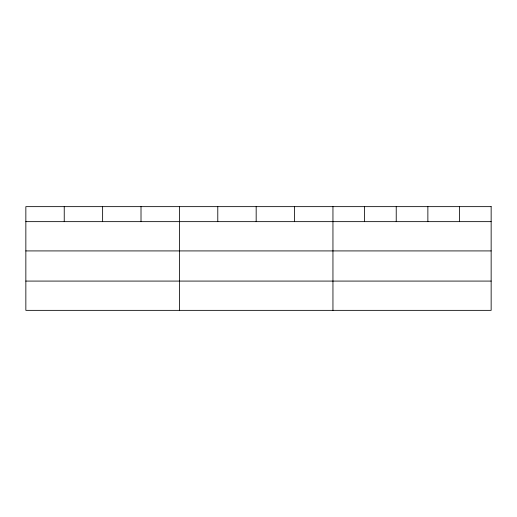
<?xml version="1.0" encoding="UTF-8"?>
<svg xmlns="http://www.w3.org/2000/svg" width="517" height="517" viewBox="0 0 517 517"><rect width="100%" height="100%" fill="white"/><g stroke="black" fill="none" stroke-linecap="round" stroke-linejoin="round"><path stroke-width="0.78" d="M25.85 221.644L491.15 221.644M25.85 250.919L491.15 250.919M25.85 281.08L491.15 281.08M459.51 206.645L459.51 221.644M427.869 206.645L427.869 221.644M396.229 206.645L396.229 221.644M364.588 206.645L364.588 221.644M332.948 206.645L332.948 310.355M294.561 206.645L294.561 221.644M256.173 206.645L256.173 221.644M217.786 206.645L217.786 221.644M179.399 206.645L179.399 310.355M141.012 206.645L141.012 221.644M102.625 206.645L102.625 221.644M64.237 206.645L64.237 221.644M491.15 206.645L25.85 206.645L25.85 310.355L491.15 310.355L491.15 206.645"/></g></svg>
